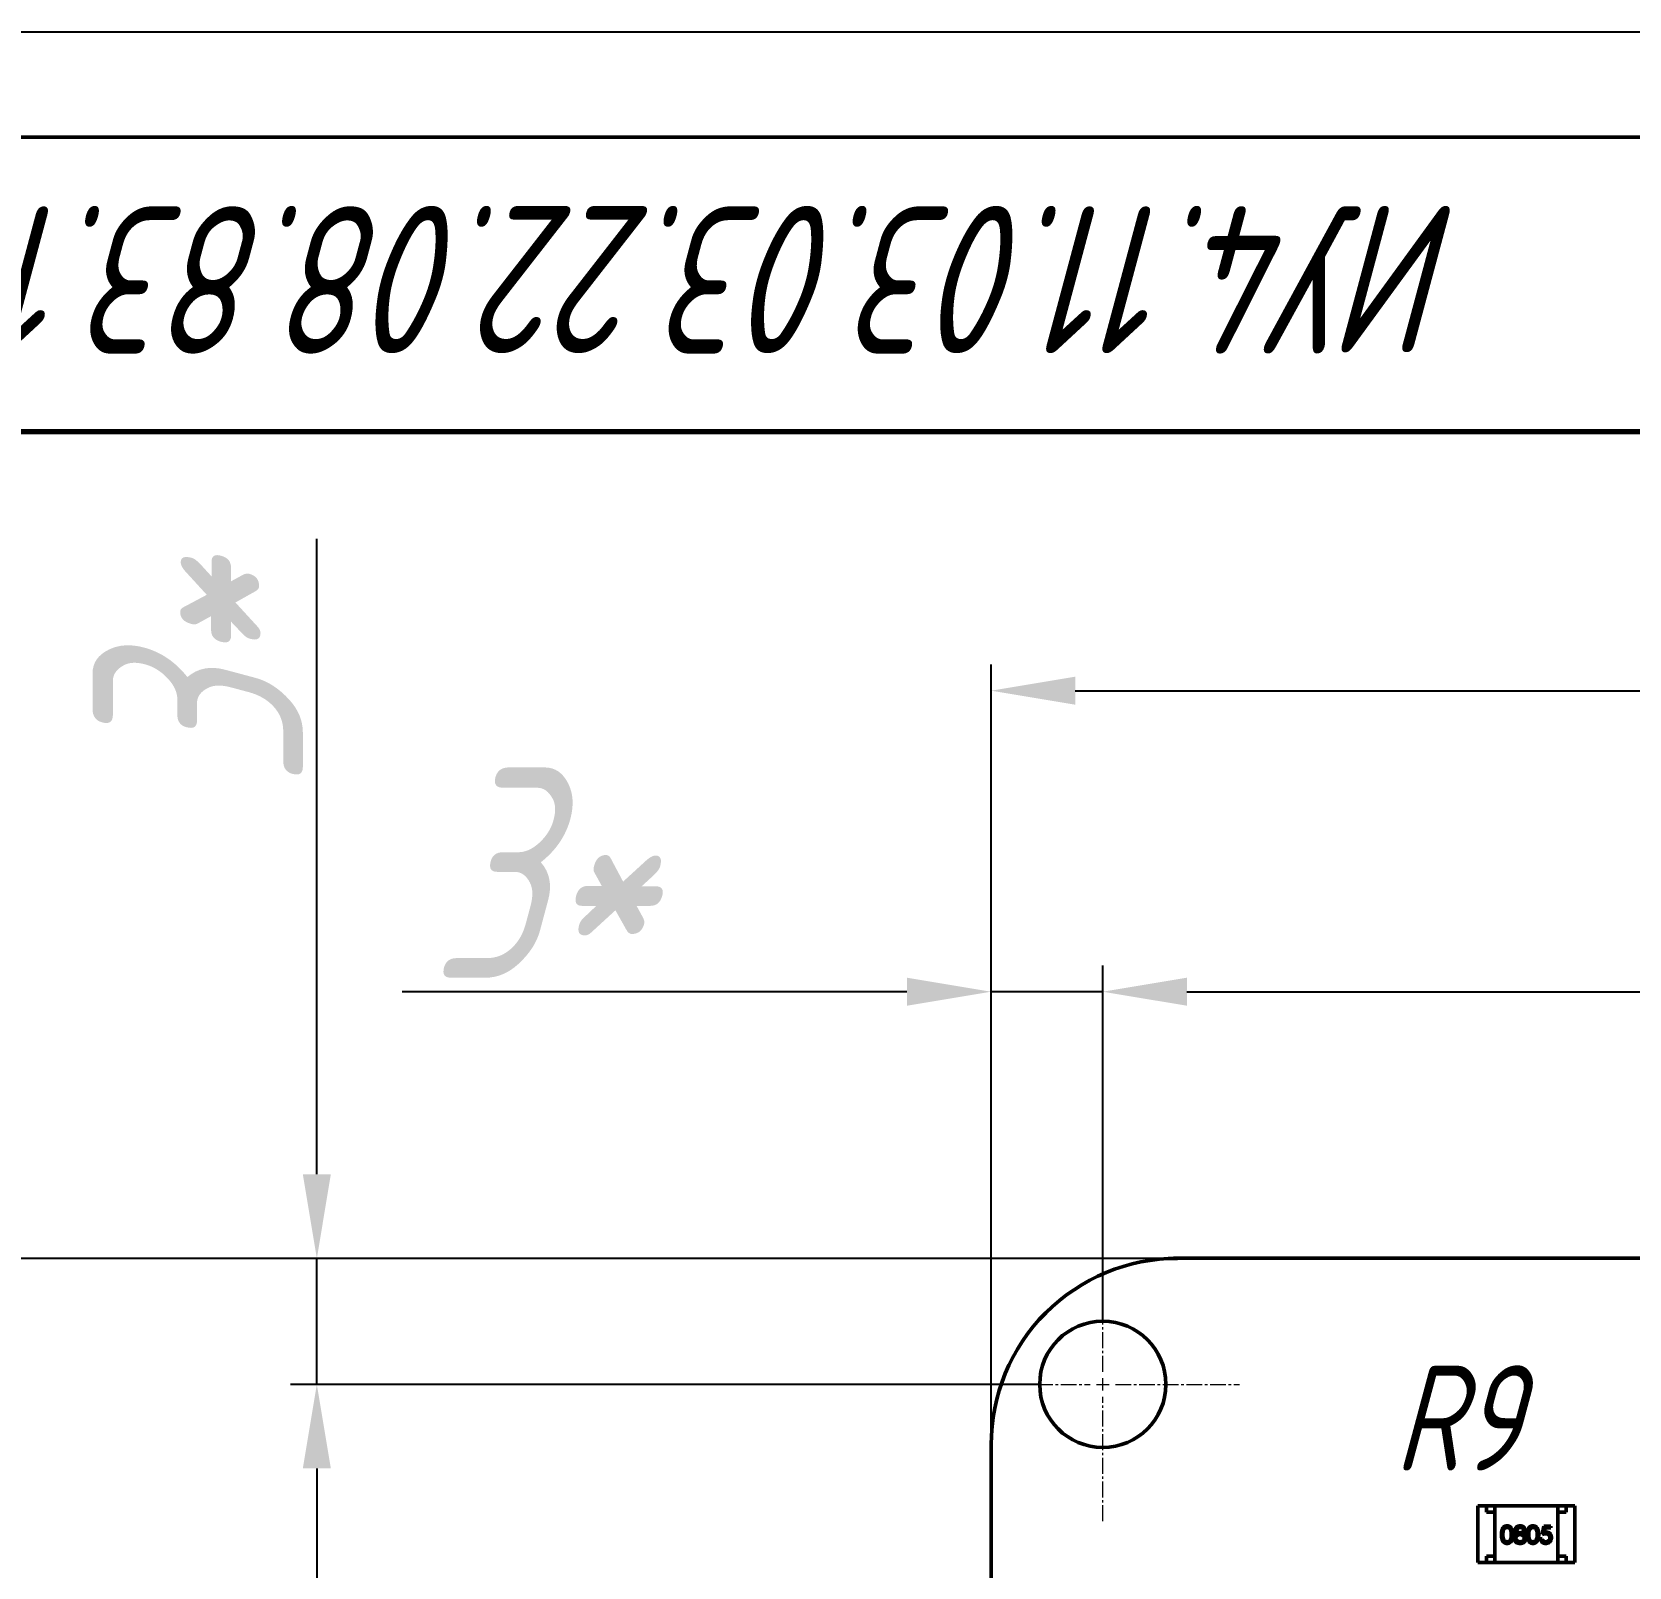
# Model space of a CAD drawing. Header units: millimetres. Extents: x -194 to 1085, y -28 to 392.
# Drawn here: x 550.3 to 626.3, y 319 to 392 of the extents above; entities that cross this region are included whole.
import ezdxf

# ---------------------------------------------------------------- set-up
doc = ezdxf.new("R2010")
doc.units = ezdxf.units.MM
doc.linetypes.add('CENTER2', pattern=[1.125, 0.75, -0.125, 0.125, -0.125])
doc.layers.add('FORM', color=5, linetype='Continuous')
for name, color, linetype, lineweight in [('Format', 7, 'Continuous', 50), ('Tonk', 7, 'Continuous', 15), ('Видимый контур (ГОСТ)', 7, 'Continuous', 50)]:
    doc.layers.add(name, color=color, linetype=linetype, lineweight=lineweight)
doc.styles.get("Standard").update_dxf_attribs({"font": '', "width": 0.8, "oblique": 15})
doc.styles.get('Standard').set_extended_font_data('GOST type B')
doc.dimstyles.new('ISO-25', dxfattribs={"dimtxt": 3.5, "dimasz": 4, "dimexe": 1.25, "dimexo": 0, "dimtad": 1, "dimtxsty": 'Standard', "dimcen": 2.5, "dimadec": 0, "dimazin": 0, "dimtfac": 1, "dimtmove": 0, "dimatfit": 3, "dimfxl": 1, "dimarcsym": 0})

# ---------------------------------------------------------------- blocks, each defined once
blk = doc.blocks.new('*D68')
at = {"layer": 'Defpoints', "color": 0, "transparency": 16777216}
for p in [(824.285, 360.635), (595.938, 324.786), (824.285, 322.368)]:
    blk.add_point(p, dxfattribs=at)
at = {"layer": 'Tonk', "color": 0, "lineweight": -2, "transparency": 16777216}
for p, q in [((595.938, 324.786), (595.938, 361.885)), ((824.285, 322.368), (824.285, 361.885)), ((599.938, 360.635), (820.285, 360.635))]:
    blk.add_line(p, q, dxfattribs=at)
at = {"layer": 'Tonk', "color": 0, "transparency": 16777216}
for points in [[(599.938, 361.301), (599.938, 359.968), (595.938, 360.635)], [(820.285, 361.301), (820.285, 359.968), (824.285, 360.635)]]:
    blk.add_solid(points, dxfattribs=at)
at = {"layer": 'Tonk', "color": 0, "transparency": 16777216, "insert": (709.652, 366.26), "char_height": 10, "attachment_point": 5}
blk.add_mtext('120*', dxfattribs=at)
blk = doc.blocks.new('*D69')
at = {"layer": 'Defpoints', "color": 0, "transparency": 16777216}
for p in [(604.798, 333.644), (546.471, 226.236), (640.469, 226.236)]:
    blk.add_point(p, dxfattribs=at)
at = {"layer": 'Tonk', "color": 0, "lineweight": -2, "transparency": 16777216}
for p, q in [((604.798, 333.644), (545.221, 333.644)), ((546.471, 329.644), (546.471, 230.236)), ((640.469, 226.236), (545.221, 226.236))]:
    blk.add_line(p, q, dxfattribs=at)
at = {"layer": 'Tonk', "color": 0, "transparency": 16777216}
for points in [[(545.804, 329.644), (547.137, 329.644), (546.471, 333.644)], [(545.804, 230.236), (547.137, 230.236), (546.471, 226.236)]]:
    blk.add_solid(points, dxfattribs=at)
at = {"layer": 'Tonk', "color": 0, "transparency": 16777216, "insert": (540.846, 278.93), "char_height": 10, "attachment_point": 5, "rotation": 90}
blk.add_mtext('57*', dxfattribs=at)
blk = doc.blocks.new('*U62')
at = {"layer": 'Tonk', "color": 0, "linetype": 'CENTER2', "transparency": 16777216}
for p, q in [((0, 0.6), (0, 6.5)), ((-6.5, 0), (-0.6, 0)), ((0.6, 0), (6.5, 0)), ((0, -6.5), (0, -0.6))]:
    blk.add_line(p, q, dxfattribs=at)
at = {"layer": 'Tonk', "color": 0, "linetype": 'Continuous', "transparency": 16777216}
for p, q in [((-0.3, 0), (0.3, 0)), ((0, -0.3), (0, 0.3))]:
    blk.add_line(p, q, dxfattribs=at)
blk = doc.blocks.new('*D73')
at = {"layer": 'Defpoints', "color": 0, "transparency": 16777216}
for p in [(595.938, 346.323), (595.938, 330.656), (601.248, 330.656)]:
    blk.add_point(p, dxfattribs=at)
at = {"layer": 'Tonk', "color": 0, "lineweight": -2, "transparency": 16777216}
for p, q in [((595.938, 330.656), (595.938, 347.573)), ((601.248, 330.656), (601.248, 347.573)), ((591.938, 346.323), (567.931, 346.323)), ((601.248, 346.323), (595.938, 346.323)), ((605.248, 346.323), (609.248, 346.323))]:
    blk.add_line(p, q, dxfattribs=at)
at = {"layer": 'Tonk', "color": 0, "transparency": 16777216}
for points in [[(591.938, 346.99), (591.938, 345.657), (595.938, 346.323)], [(605.248, 346.99), (605.248, 345.657), (601.248, 346.323)]]:
    blk.add_solid(points, dxfattribs=at)
at = {"layer": 'Tonk', "color": 0, "transparency": 16777216, "insert": (574.516, 351.955), "char_height": 10, "attachment_point": 5}
blk.add_mtext('3*', dxfattribs=at)
blk = doc.blocks.new('*D74')
at = {"layer": 'Defpoints', "color": 0, "transparency": 16777216}
for p in [(812.928, 346.323), (601.248, 330.656), (812.928, 330.656)]:
    blk.add_point(p, dxfattribs=at)
at = {"layer": 'Tonk', "color": 0, "lineweight": -2, "transparency": 16777216}
for p, q in [((601.248, 330.656), (601.248, 347.573)), ((812.928, 330.656), (812.928, 347.573)), ((605.248, 346.323), (808.928, 346.323))]:
    blk.add_line(p, q, dxfattribs=at)
at = {"layer": 'Tonk', "color": 0, "transparency": 16777216}
for points in [[(605.248, 346.99), (605.248, 345.657), (601.248, 346.323)], [(808.928, 346.99), (808.928, 345.657), (812.928, 346.323)]]:
    blk.add_solid(points, dxfattribs=at)
at = {"layer": 'Tonk', "color": 0, "transparency": 16777216, "insert": (707.088, 351.948), "char_height": 10, "attachment_point": 5}
blk.add_mtext('110*', dxfattribs=at)
blk = doc.blocks.new('*D75')
at = {"layer": 'Defpoints', "color": 0, "transparency": 16777216}
for p in [(563.877, 333.644), (598.248, 333.644), (598.248, 327.656)]:
    blk.add_point(p, dxfattribs=at)
at = {"layer": 'Tonk', "color": 0, "lineweight": -2, "transparency": 16777216}
for p, q in [((563.877, 337.644), (563.877, 367.856)), ((598.248, 333.644), (562.627, 333.644)), ((563.877, 327.656), (563.877, 333.644)), ((598.248, 327.656), (562.627, 327.656)), ((563.877, 323.656), (563.877, 319.656))]:
    blk.add_line(p, q, dxfattribs=at)
at = {"layer": 'Tonk', "color": 0, "transparency": 16777216}
for points in [[(563.21, 337.644), (564.543, 337.644), (563.877, 333.644)], [(563.21, 323.656), (564.543, 323.656), (563.877, 327.656)]]:
    blk.add_solid(points, dxfattribs=at)
at = {"layer": 'Tonk', "color": 0, "transparency": 16777216, "insert": (558.245, 361.271), "char_height": 10, "attachment_point": 5, "rotation": 90}
blk.add_mtext('3*', dxfattribs=at)
blk = doc.blocks.new('*D67')
at = {"layer": 'Defpoints', "color": 0, "transparency": 16777216}
for p in [(598.248, 327.656), (563.877, 233.676), (598.248, 233.676)]:
    blk.add_point(p, dxfattribs=at)
at = {"layer": 'Tonk', "color": 0, "lineweight": -2, "transparency": 16777216}
for p, q in [((598.248, 327.656), (562.627, 327.656)), ((563.877, 323.656), (563.877, 237.676)), ((598.248, 233.676), (562.627, 233.676))]:
    blk.add_line(p, q, dxfattribs=at)
at = {"layer": 'Tonk', "color": 0, "transparency": 16777216}
for points in [[(563.21, 323.656), (564.543, 323.656), (563.877, 327.656)], [(563.21, 237.676), (564.543, 237.676), (563.877, 233.676)]]:
    blk.add_solid(points, dxfattribs=at)
at = {"layer": 'Tonk', "color": 0, "transparency": 16777216, "insert": (558.252, 280.666), "char_height": 10, "attachment_point": 5, "rotation": 90}
blk.add_mtext('50*', dxfattribs=at)

msp = doc.modelspace()

# ---------------------------------------------------------------- linework, layer by layer
at = {"layer": 'FORM', "color": 0, "ltscale": 0.01}
msp.add_lwpolyline([(490.94835, 391.95589), (1084.94835, 391.95589), (1084.94835, -28.04411), (490.94835, -28.04411)], close=True, dxfattribs=at)
at = {"layer": 'Format', "lineweight": 70}
msp.add_line((510.94835, 372.95589), (630.94835, 372.95589), dxfattribs=at)
at = {"layer": 'Format', "color": 0, "ltscale": 0.01}
msp.add_lwpolyline([(510.94835, -23.04411), (1079.94835, -23.04411), (1079.94835, 386.95589), (510.94835, 386.95589)], close=True, dxfattribs=at)
at = {"layer": 'Видимый контур (ГОСТ)'}
for p, q in [((604.79784, 333.6441), (604.60784, 333.6561)), ((604.60784, 333.6561), (810.92784, 333.6561)), ((595.94784, 235.5561), (595.93784, 324.7861)), ((619.08784, 319.1861), (619.08784, 321.8861)), ((619.08784, 321.8861), (619.48784, 321.8861)), ((619.88784, 321.8861), (619.48784, 321.8861)), ((619.48784, 321.8861), (619.48784, 321.5861)), ((619.48784, 321.5861), (619.88784, 321.5861)), ((622.88784, 321.8861), (619.88784, 321.8861)), ((619.88784, 321.8861), (619.88784, 319.1861)), ((619.88784, 319.4861), (619.88784, 321.5861)), ((623.28784, 321.8861), (622.88784, 321.8861)), ((622.88784, 321.8861), (622.88784, 319.1861)), ((622.88784, 321.5861), (623.28784, 321.5861)), ((622.88784, 319.4861), (622.88784, 321.5861)), ((623.68784, 321.8861), (623.28784, 321.8861)), ((623.28784, 321.5861), (623.28784, 321.8861)), ((623.68784, 319.1861), (623.68784, 321.8861)), ((622.14107, 320.51045), (622.22312, 320.91045)), ((622.22312, 320.91045), (622.55133, 320.91045)), ((622.27921, 320.8284), (622.2361, 320.61798)), ((622.55133, 320.8284), (622.27921, 320.8284)), ((622.55133, 320.91045), (622.55133, 320.8284)), ((622.05902, 320.31558), (622.13081, 320.31558)), ((619.08784, 319.1861), (619.48784, 319.1861)), ((619.48784, 319.4861), (619.48784, 319.1861)), ((619.88784, 319.4861), (619.48784, 319.4861)), ((619.48784, 319.1861), (619.88784, 319.1861)), ((622.88784, 319.1861), (619.88784, 319.1861)), ((623.28784, 319.4861), (622.88784, 319.4861)), ((622.88784, 319.1861), (623.28784, 319.1861)), ((623.28784, 319.1861), (623.28784, 319.4861)), ((623.68784, 319.1861), (623.28784, 319.1861))]:
    msp.add_line(p, q, dxfattribs=at)
msp.add_circle((601.24784, 327.6561), 3, dxfattribs=at)
msp.add_arc((604.79433, 324.78761), 8.85649, 89.9772907, 180.0097813, dxfattribs=at)
for points, knots in [([(620.20261, 320.51013), (620.20268, 320.52295), (620.20283, 320.54786), (620.20445, 320.58415), (620.20714, 320.6182), (620.21083, 320.65), (620.21532, 320.67957), (620.22131, 320.70682), (620.22812, 320.73189), (620.23602, 320.75485), (620.24493, 320.77601), (620.25463, 320.79576), (620.2655, 320.81408), (620.27693, 320.83125), (620.28936, 320.847), (620.30246, 320.86155), (620.31673, 320.87456), (620.33168, 320.88641), (620.34746, 320.8968), (620.36361, 320.90595), (620.38023, 320.91377), (620.39739, 320.91991), (620.41492, 320.92499), (620.43289, 320.92846), (620.45132, 320.93065), (620.46377, 320.93085), (620.47008, 320.93096)], [0, 0, 0, 0, 0.06859462, 0.13324604, 0.19431259, 0.25127922, 0.30451344, 0.35423491, 0.40048059, 0.44341075, 0.48401487, 0.5232523, 0.56104237, 0.59790024, 0.63351849, 0.66831435, 0.70249567, 0.73668535, 0.77029317, 0.80343726, 0.83591295, 0.86846025, 0.90084654, 0.93346652, 0.96625758, 1, 1, 1, 1]), ([(620.47008, 320.08993), (620.46377, 320.09004), (620.45133, 320.09025), (620.43289, 320.09243), (620.415, 320.09592), (620.39756, 320.10082), (620.38048, 320.10681), (620.364, 320.11462), (620.34794, 320.12361), (620.33233, 320.13384), (620.31747, 320.14558), (620.30327, 320.15855), (620.2901, 320.17309), (620.27784, 320.18897), (620.26619, 320.20605), (620.25547, 320.22454), (620.24556, 320.24439), (620.2365, 320.26572), (620.22847, 320.28884), (620.22137, 320.31402), (620.21577, 320.34148), (620.21097, 320.37099), (620.2071, 320.40269), (620.20446, 320.43658), (620.20283, 320.47266), (620.20268, 320.49741), (620.20261, 320.51013)], [0, 0, 0, 0, 0.03378715, 0.06662166, 0.09928488, 0.13136117, 0.16358519, 0.19610393, 0.22890225, 0.26215806, 0.29599122, 0.33021785, 0.36505983, 0.40095074, 0.43762038, 0.47570753, 0.51538069, 0.55641354, 0.59976483, 0.64642416, 0.69643144, 0.74978152, 0.80657331, 0.86743553, 0.93188675, 1, 1, 1, 1]), ([(620.47248, 320.84891), (620.46363, 320.84844), (620.44592, 320.84751), (620.41976, 320.84096), (620.39468, 320.82952), (620.37474, 320.81696), (620.35946, 320.805), (620.3487, 320.79463), (620.33861, 320.78328), (620.32931, 320.77084), (620.32061, 320.75748), (620.31261, 320.74308), (620.30541, 320.72758), (620.29876, 320.71098), (620.29291, 320.69279), (620.28809, 320.67273), (620.28364, 320.65068), (620.28048, 320.62652), (620.27768, 320.6004), (620.27588, 320.57222), (620.27448, 320.54203), (620.27443, 320.52119), (620.2744, 320.51045)], [0, 0, 0, 0, 0.06038662, 0.12088325, 0.18275462, 0.24781103, 0.2812991, 0.31508762, 0.3497024, 0.38485658, 0.4209662, 0.45851119, 0.49717472, 0.53760205, 0.58050302, 0.62746754, 0.67838821, 0.73398322, 0.7937467, 0.85771367, 0.92669786, 1, 1, 1, 1]), ([(620.2744, 320.51045), (620.27443, 320.49976), (620.27448, 320.47902), (620.27587, 320.44889), (620.27775, 320.42078), (620.28019, 320.39467), (620.2838, 320.37063), (620.28784, 320.34851), (620.29277, 320.32843), (620.2986, 320.31023), (620.30524, 320.29363), (620.31248, 320.27818), (620.32027, 320.2637), (620.32898, 320.25032), (620.33847, 320.238), (620.34852, 320.22651), (620.35951, 320.21628), (620.37471, 320.20399), (620.39478, 320.1913), (620.42006, 320.18025), (620.44604, 320.17331), (620.46368, 320.17243), (620.47248, 320.17199)], [0, 0, 0, 0, 0.07295107, 0.14158369, 0.20592646, 0.26530136, 0.32059723, 0.3718165, 0.41878977, 0.46169873, 0.50213358, 0.54080432, 0.57818053, 0.61429687, 0.64967824, 0.68429946, 0.71835895, 0.75208086, 0.81765244, 0.87972208, 0.93996556, 1, 1, 1, 1]), ([(620.47008, 320.93096), (620.47644, 320.93085), (620.48909, 320.93063), (620.5078, 320.9285), (620.52607, 320.92496), (620.54384, 320.91995), (620.56124, 320.91373), (620.57814, 320.90594), (620.59464, 320.89687), (620.61049, 320.88621), (620.62585, 320.87433), (620.64035, 320.8609), (620.654, 320.84606), (620.66695, 320.82996), (620.67885, 320.81229), (620.69018, 320.79337), (620.70032, 320.77286), (620.71009, 320.7511), (620.71852, 320.7275), (620.72612, 320.70218), (620.73227, 320.67485), (620.73739, 320.64565), (620.74135, 320.61447), (620.74424, 320.58138), (620.74576, 320.54636), (620.74605, 320.52241), (620.7462, 320.51013)], [0, 0, 0, 0, 0.03378812, 0.06719393, 0.09986241, 0.13256661, 0.16515117, 0.19791319, 0.231319, 0.26508328, 0.29925531, 0.33439857, 0.36994282, 0.40628356, 0.44406382, 0.48299771, 0.52335445, 0.56553659, 0.60961292, 0.65639081, 0.70588549, 0.7583245, 0.81383178, 0.87279456, 0.93472223, 1, 1, 1, 1]), ([(620.7462, 320.51013), (620.74605, 320.49789), (620.74576, 320.47405), (620.74425, 320.43919), (620.74129, 320.40628), (620.73759, 320.37523), (620.73246, 320.34619), (620.72615, 320.31905), (620.71914, 320.29369), (620.71049, 320.27032), (620.70103, 320.24862), (620.69073, 320.22835), (620.6797, 320.20935), (620.66768, 320.19175), (620.65486, 320.17543), (620.64099, 320.16069), (620.62643, 320.14716), (620.61102, 320.13513), (620.59493, 320.12459), (620.57848, 320.11517), (620.56139, 320.10758), (620.54404, 320.10106), (620.52618, 320.09607), (620.50784, 320.09263), (620.4891, 320.09021), (620.47644, 320.09003), (620.47008, 320.08993)], [0, 0, 0, 0, 0.06506329, 0.12677317, 0.18551576, 0.24076468, 0.2929798, 0.34225037, 0.38891929, 0.43277566, 0.47462843, 0.51477469, 0.55360589, 0.59142641, 0.62802812, 0.66380363, 0.69898434, 0.73359149, 0.76762847, 0.80120835, 0.83426384, 0.86698069, 0.89971974, 0.93270191, 0.96617588, 1, 1, 1, 1]), ([(620.6744, 320.51045), (620.67428, 320.52006), (620.67403, 320.53887), (620.67309, 320.56642), (620.67066, 320.59258), (620.66797, 320.61748), (620.66399, 320.64096), (620.6597, 320.66324), (620.65394, 320.68402), (620.64779, 320.70365), (620.64075, 320.72189), (620.63299, 320.73883), (620.62471, 320.75455), (620.61572, 320.76901), (620.60612, 320.78228), (620.59566, 320.79408), (620.58476, 320.80479), (620.56949, 320.81701), (620.54949, 320.82947), (620.52461, 320.84093), (620.49872, 320.84752), (620.48122, 320.84844), (620.47248, 320.84891)], [0, 0, 0, 0, 0.0656812, 0.12848646, 0.18817513, 0.24510613, 0.29944842, 0.35082294, 0.39994168, 0.44667174, 0.49125453, 0.53337634, 0.57385275, 0.61252631, 0.64959714, 0.68553204, 0.72010579, 0.75383766, 0.81892542, 0.88049346, 0.94031133, 1, 1, 1, 1]), ([(620.64411, 320.30933), (620.64653, 320.31646), (620.65142, 320.33096), (620.65773, 320.35344), (620.6627, 320.37703), (620.66718, 320.40158), (620.67023, 320.42728), (620.67269, 320.45405), (620.67413, 320.48191), (620.67431, 320.50083), (620.6744, 320.51045)], [0, 0, 0, 0, 0.11058834, 0.22454175, 0.34250349, 0.4643241, 0.59075603, 0.72222748, 0.85884284, 1, 1, 1, 1]), ([(620.81799, 320.33689), (620.81812, 320.3425), (620.81839, 320.3536), (620.82019, 320.36999), (620.8231, 320.38594), (620.82704, 320.40152), (620.83239, 320.4166), (620.83884, 320.43126), (620.84637, 320.44552), (620.85508, 320.45946), (620.8652, 320.47287), (620.87667, 320.48599), (620.8897, 320.49861), (620.90416, 320.51089), (620.91988, 320.52304), (620.93726, 320.53442), (620.95585, 320.54581), (620.96907, 320.55263), (620.97585, 320.55612)], [0, 0, 0, 0, 0.05885359, 0.11631546, 0.17267484, 0.22878039, 0.28458036, 0.34025651, 0.39662981, 0.45350726, 0.51231819, 0.57264844, 0.63602194, 0.70236295, 0.77148306, 0.84418448, 0.92006979, 1, 1, 1, 1]), ([(620.85902, 320.72567), (620.85939, 320.7342), (620.86014, 320.75133), (620.86622, 320.77684), (620.87612, 320.8019), (620.88959, 320.82638), (620.90636, 320.84945), (620.92649, 320.87015), (620.94948, 320.88828), (620.97523, 320.90349), (621.00294, 320.91588), (621.03218, 320.92442), (621.06244, 320.93001), (621.08303, 320.93064), (621.09347, 320.93096)], [0, 0, 0, 0, 0.07405843, 0.14887035, 0.22666767, 0.30773476, 0.3911572, 0.47392936, 0.55792775, 0.64498929, 0.73336406, 0.82109204, 0.90928721, 1, 1, 1, 1]), ([(620.97585, 320.55612), (620.96657, 320.56118), (620.9486, 320.57098), (620.92481, 320.58898), (620.90438, 320.60847), (620.88787, 320.62987), (620.87487, 320.65251), (620.86595, 320.67625), (620.85992, 320.70064), (620.85932, 320.7173), (620.85902, 320.72567)], [0, 0, 0, 0, 0.14586006, 0.2824259, 0.4108504, 0.53502942, 0.65470108, 0.77013343, 0.88455584, 1, 1, 1, 1]), ([(621.09411, 320.51045), (621.087, 320.51032), (621.07304, 320.51007), (621.0526, 320.50731), (621.03297, 320.50346), (621.01424, 320.49763), (620.9964, 320.49004), (620.97937, 320.48091), (620.96326, 320.47012), (620.94832, 320.45781), (620.93466, 320.44454), (620.92269, 320.43049), (620.91252, 320.41592), (620.90433, 320.40066), (620.8976, 320.38501), (620.89319, 320.3686), (620.89036, 320.35173), (620.88998, 320.34027), (620.88979, 320.33449)], [0, 0, 0, 0, 0.07126869, 0.13981179, 0.20649743, 0.27153524, 0.33608183, 0.40052839, 0.46498384, 0.53005031, 0.59442341, 0.65558271, 0.71484911, 0.77211506, 0.82899921, 0.88512216, 0.94207935, 1, 1, 1, 1]), ([(621.08947, 320.84891), (621.08386, 320.84876), (621.07288, 320.84847), (621.05678, 320.84695), (621.04147, 320.84399), (621.02679, 320.84005), (621.01295, 320.83472), (620.99974, 320.82846), (620.98741, 320.82085), (620.97579, 320.81231), (620.96533, 320.80292), (620.95605, 320.79313), (620.94834, 320.78276), (620.9418, 320.77206), (620.93705, 320.76071), (620.93349, 320.74907), (620.93108, 320.73699), (620.9309, 320.72873), (620.93081, 320.72455)], [0, 0, 0, 0, 0.07524331, 0.14720881, 0.21644709, 0.28402504, 0.35065545, 0.41503132, 0.47962983, 0.54465163, 0.60804424, 0.66782757, 0.72511425, 0.78099171, 0.835527, 0.88943815, 0.94407209, 1, 1, 1, 1]), ([(620.93081, 320.72455), (620.93097, 320.72037), (620.93128, 320.71211), (620.93368, 320.69992), (620.93726, 320.68794), (620.94289, 320.67645), (620.94965, 320.66506), (620.95799, 320.65406), (620.96793, 320.6434), (620.97914, 320.63317), (620.99135, 320.62359), (621.00428, 320.61528), (621.01778, 320.60832), (621.0317, 320.60253), (621.04619, 320.59803), (621.06115, 320.59484), (621.07659, 320.59286), (621.08706, 320.59262), (621.09235, 320.5925)], [0, 0, 0, 0, 0.05456395, 0.1078262, 0.16192371, 0.2175097, 0.27449833, 0.33481476, 0.39755495, 0.46475458, 0.53290121, 0.60009721, 0.66535416, 0.73108363, 0.79688349, 0.86329159, 0.93083122, 1, 1, 1, 1]), ([(621.24876, 320.72615), (621.24864, 320.72995), (621.2484, 320.7375), (621.24641, 320.74864), (621.24312, 320.75952), (621.23868, 320.77025), (621.23282, 320.78066), (621.22588, 320.79092), (621.21745, 320.80079), (621.20799, 320.81052), (621.19726, 320.81952), (621.18528, 320.82744), (621.17212, 320.83416), (621.15777, 320.83962), (621.14228, 320.84372), (621.12573, 320.84679), (621.10799, 320.84853), (621.09577, 320.84878), (621.08947, 320.84891)], [0, 0, 0, 0, 0.05090244, 0.10103404, 0.15108382, 0.20306199, 0.25624843, 0.31084671, 0.3687691, 0.43001504, 0.49251965, 0.55604872, 0.62199568, 0.69019237, 0.76138485, 0.83635622, 0.91548701, 1, 1, 1, 1]), ([(621.09235, 320.5925), (621.09915, 320.5927), (621.11268, 320.59309), (621.13263, 320.59679), (621.15203, 320.60259), (621.17067, 320.61054), (621.18806, 320.62051), (621.20357, 320.63245), (621.21706, 320.64608), (621.22838, 320.66119), (621.23716, 320.67727), (621.24399, 320.69341), (621.24798, 320.70977), (621.2485, 320.72074), (621.24876, 320.72615)], [0, 0, 0, 0, 0.08968994, 0.17849401, 0.26683775, 0.35655818, 0.44533425, 0.53080584, 0.61407622, 0.69770709, 0.77914195, 0.85535359, 0.92855682, 1, 1, 1, 1]), ([(621.09347, 320.93096), (621.10365, 320.93063), (621.1237, 320.92998), (621.15319, 320.92454), (621.1814, 320.91546), (621.20824, 320.90314), (621.23323, 320.88797), (621.25531, 320.86959), (621.27482, 320.84898), (621.29095, 320.82592), (621.30424, 320.80153), (621.3135, 320.77602), (621.31943, 320.74993), (621.32018, 320.73227), (621.32056, 320.72343)], [0, 0, 0, 0, 0.08940971, 0.17630576, 0.2626259, 0.34944573, 0.43549826, 0.51892813, 0.60135466, 0.68425642, 0.76580674, 0.84487687, 0.92227979, 1, 1, 1, 1]), ([(621.28979, 320.34202), (621.28958, 320.34748), (621.28917, 320.35824), (621.28658, 320.37418), (621.28203, 320.38959), (621.27578, 320.40464), (621.26747, 320.41903), (621.25767, 320.43314), (621.24586, 320.44657), (621.23251, 320.45943), (621.21796, 320.47132), (621.20249, 320.48183), (621.18623, 320.49069), (621.1692, 320.4979), (621.15145, 320.50356), (621.13298, 320.50752), (621.11379, 320.51001), (621.10075, 320.5103), (621.09411, 320.51045)], [0, 0, 0, 0, 0.05733943, 0.11306333, 0.16918145, 0.22577456, 0.2838263, 0.34345428, 0.40590696, 0.47139226, 0.53800283, 0.60306356, 0.66760183, 0.73222544, 0.79700481, 0.86304799, 0.93035699, 1, 1, 1, 1]), ([(621.32056, 320.72343), (621.32023, 320.71475), (621.31958, 320.6977), (621.31417, 320.67285), (621.30504, 320.64957), (621.29259, 320.62761), (621.27635, 320.60737), (621.25656, 320.58858), (621.23336, 320.57108), (621.21593, 320.56121), (621.20693, 320.55612)], [0, 0, 0, 0, 0.12190404, 0.23941261, 0.3554101, 0.47209073, 0.59285898, 0.71870347, 0.85489238, 1, 1, 1, 1]), ([(621.20693, 320.55612), (621.21348, 320.55271), (621.22625, 320.54605), (621.24444, 320.53532), (621.26107, 320.52402), (621.27658, 320.51268), (621.29072, 320.50085), (621.30333, 320.4885), (621.31471, 320.47594), (621.32463, 320.46294), (621.33337, 320.44954), (621.34091, 320.43572), (621.34736, 320.42149), (621.35247, 320.4067), (621.35668, 320.39158), (621.35958, 320.37593), (621.36114, 320.35984), (621.36143, 320.34897), (621.36158, 320.34346)], [0, 0, 0, 0, 0.07952483, 0.15509998, 0.22721982, 0.2959105, 0.36205588, 0.42552012, 0.48581272, 0.54449471, 0.60145964, 0.65784059, 0.71397447, 0.76946795, 0.82612997, 0.88288536, 0.94070088, 1, 1, 1, 1]), ([(621.43338, 320.51013), (621.43345, 320.52295), (621.4336, 320.54786), (621.43522, 320.58415), (621.43791, 320.6182), (621.4416, 320.65), (621.44609, 320.67957), (621.45208, 320.70682), (621.45889, 320.73189), (621.46679, 320.75485), (621.4757, 320.77601), (621.4854, 320.79576), (621.49627, 320.81408), (621.5077, 320.83125), (621.52013, 320.847), (621.53323, 320.86155), (621.5475, 320.87456), (621.56245, 320.88641), (621.57823, 320.8968), (621.59437, 320.90595), (621.611, 320.91377), (621.62816, 320.91991), (621.64569, 320.92499), (621.66366, 320.92846), (621.68209, 320.93065), (621.69454, 320.93085), (621.70085, 320.93096)], [0, 0, 0, 0, 0.06859462, 0.13324604, 0.19431259, 0.25127922, 0.30451344, 0.35423491, 0.40048059, 0.44341075, 0.48401487, 0.5232523, 0.56104237, 0.59790024, 0.63351849, 0.66831435, 0.70249567, 0.73668535, 0.77029317, 0.80343726, 0.83591295, 0.86846025, 0.90084654, 0.93346652, 0.96625758, 1, 1, 1, 1]), ([(621.70085, 320.08993), (621.69454, 320.09004), (621.68209, 320.09025), (621.66366, 320.09243), (621.64577, 320.09592), (621.62833, 320.10082), (621.61125, 320.10681), (621.59477, 320.11462), (621.57871, 320.12361), (621.5631, 320.13385), (621.54824, 320.14558), (621.53404, 320.15855), (621.52087, 320.17309), (621.50861, 320.18897), (621.49696, 320.20605), (621.48624, 320.22454), (621.47633, 320.24439), (621.46727, 320.26572), (621.45923, 320.28885), (621.45214, 320.31402), (621.44653, 320.34148), (621.44174, 320.37099), (621.43787, 320.40269), (621.43523, 320.43658), (621.4336, 320.47266), (621.43345, 320.49741), (621.43338, 320.51013)], [0, 0, 0, 0, 0.03378715, 0.06662166, 0.09928488, 0.13136117, 0.16358519, 0.19610393, 0.22890225, 0.26215806, 0.29599122, 0.33021785, 0.36505983, 0.40095074, 0.43762038, 0.47570753, 0.51538069, 0.55641354, 0.59976483, 0.64642416, 0.69643144, 0.74978152, 0.80657331, 0.86743553, 0.93188675, 1, 1, 1, 1]), ([(621.70325, 320.84891), (621.6944, 320.84844), (621.67669, 320.84751), (621.65053, 320.84096), (621.62545, 320.82952), (621.60551, 320.81696), (621.59023, 320.805), (621.57947, 320.79463), (621.56938, 320.78328), (621.56008, 320.77084), (621.55138, 320.75748), (621.54338, 320.74308), (621.53618, 320.72758), (621.52953, 320.71098), (621.52368, 320.69279), (621.51886, 320.67273), (621.51441, 320.65068), (621.51125, 320.62652), (621.50845, 320.6004), (621.50665, 320.57222), (621.50525, 320.54203), (621.5052, 320.52119), (621.50517, 320.51045)], [0, 0, 0, 0, 0.06038662, 0.12088325, 0.18275462, 0.24781103, 0.2812991, 0.31508762, 0.3497024, 0.38485658, 0.4209662, 0.45851119, 0.49717472, 0.53760205, 0.58050302, 0.62746754, 0.67838821, 0.73398322, 0.7937467, 0.85771367, 0.92669786, 1, 1, 1, 1]), ([(621.50517, 320.51045), (621.5052, 320.49976), (621.50525, 320.47902), (621.50664, 320.44889), (621.50852, 320.42078), (621.51095, 320.39467), (621.51457, 320.37063), (621.51861, 320.34851), (621.52354, 320.32843), (621.52937, 320.31023), (621.536, 320.29363), (621.54325, 320.27818), (621.55104, 320.2637), (621.55975, 320.25032), (621.56924, 320.238), (621.57929, 320.22651), (621.59028, 320.21628), (621.60548, 320.20399), (621.62555, 320.1913), (621.65083, 320.18025), (621.67681, 320.17331), (621.69445, 320.17243), (621.70325, 320.17199)], [0, 0, 0, 0, 0.07295107, 0.14158369, 0.20592646, 0.26530136, 0.32059723, 0.3718165, 0.41878977, 0.46169873, 0.50213358, 0.54080432, 0.57818053, 0.61429687, 0.64967824, 0.68429946, 0.71835895, 0.75208086, 0.81765244, 0.87972208, 0.93996556, 1, 1, 1, 1]), ([(621.70085, 320.93096), (621.70721, 320.93085), (621.71986, 320.93063), (621.73857, 320.9285), (621.75684, 320.92496), (621.7746, 320.91995), (621.792, 320.91373), (621.8089, 320.90594), (621.82541, 320.89687), (621.84126, 320.88622), (621.85662, 320.87433), (621.87112, 320.8609), (621.88476, 320.84606), (621.89772, 320.82996), (621.90962, 320.81229), (621.92095, 320.79337), (621.93109, 320.77286), (621.94086, 320.7511), (621.94929, 320.7275), (621.95689, 320.70218), (621.96304, 320.67485), (621.96815, 320.64565), (621.97212, 320.61447), (621.97501, 320.58138), (621.97653, 320.54636), (621.97682, 320.52241), (621.97697, 320.51013)], [0, 0, 0, 0, 0.03378812, 0.06719393, 0.09986241, 0.13256661, 0.16515117, 0.19791319, 0.231319, 0.26508328, 0.29925531, 0.33439857, 0.36994282, 0.40628356, 0.44406382, 0.48299771, 0.52335445, 0.56553659, 0.60961292, 0.65639081, 0.70588549, 0.7583245, 0.81383178, 0.87279456, 0.93472223, 1, 1, 1, 1]), ([(621.97697, 320.51013), (621.97682, 320.49789), (621.97653, 320.47406), (621.97502, 320.43919), (621.97206, 320.40628), (621.96836, 320.37523), (621.96323, 320.34619), (621.95692, 320.31905), (621.94991, 320.29369), (621.94126, 320.27032), (621.9318, 320.24862), (621.9215, 320.22835), (621.91047, 320.20935), (621.89844, 320.19175), (621.88563, 320.17543), (621.87175, 320.16069), (621.8572, 320.14716), (621.84179, 320.13513), (621.8257, 320.12459), (621.80925, 320.11517), (621.79216, 320.10758), (621.77481, 320.10106), (621.75695, 320.09607), (621.73861, 320.09263), (621.71987, 320.09021), (621.70721, 320.09003), (621.70085, 320.08993)], [0, 0, 0, 0, 0.06506329, 0.12677317, 0.18551576, 0.24076468, 0.2929798, 0.34225037, 0.38891929, 0.43277566, 0.47462843, 0.51477469, 0.55360589, 0.59142641, 0.62802812, 0.66380363, 0.69898434, 0.73359149, 0.76762847, 0.80120835, 0.83426384, 0.86698069, 0.89971974, 0.93270191, 0.96617588, 1, 1, 1, 1]), ([(621.90517, 320.51045), (621.90505, 320.52006), (621.9048, 320.53887), (621.90386, 320.56642), (621.90143, 320.59258), (621.89873, 320.61748), (621.89476, 320.64096), (621.89047, 320.66324), (621.88471, 320.68402), (621.87856, 320.70365), (621.87151, 320.72189), (621.86376, 320.73883), (621.85548, 320.75455), (621.84649, 320.76901), (621.83689, 320.78228), (621.82643, 320.79408), (621.81553, 320.80479), (621.80026, 320.81701), (621.78026, 320.82947), (621.75538, 320.84093), (621.72949, 320.84752), (621.71199, 320.84845), (621.70325, 320.84891)], [0, 0, 0, 0, 0.0656812, 0.12848646, 0.18817513, 0.24510613, 0.29944842, 0.35082294, 0.39994168, 0.44667174, 0.49125453, 0.53337634, 0.57385275, 0.61252631, 0.64959714, 0.68553204, 0.72010579, 0.75383766, 0.81892542, 0.88049346, 0.94031133, 1, 1, 1, 1]), ([(621.87488, 320.30933), (621.8773, 320.31646), (621.88219, 320.33096), (621.8885, 320.35344), (621.89347, 320.37703), (621.89795, 320.40158), (621.901, 320.42728), (621.90345, 320.45405), (621.9049, 320.48191), (621.90508, 320.50083), (621.90517, 320.51045)], [0, 0, 0, 0, 0.11058834, 0.22454175, 0.34250349, 0.4643241, 0.59075603, 0.72222748, 0.85884284, 1, 1, 1, 1]), ([(622.31735, 320.55147), (622.30418, 320.55119), (622.2772, 320.55061), (622.19672, 320.53185), (622.159, 320.51734), (622.14107, 320.51045)], [0, 0, 0, 0, 0.00197624802, 0.00197624802, 0.00394007396, 0.00394007396, 0.00394007396, 0.00394007396]), ([(622.2361, 320.61798), (622.24457, 320.62032), (622.26098, 320.62485), (622.2852, 320.62988), (622.30819, 320.63291), (622.32311, 320.63332), (622.33033, 320.63352)], [0, 0, 0, 0, 0.27506837, 0.53290146, 0.77397346, 1, 1, 1, 1]), ([(622.5103, 320.37487), (622.51015, 320.38129), (622.50986, 320.39385), (622.50745, 320.41223), (622.50326, 320.42961), (622.49745, 320.4461), (622.49007, 320.46169), (622.48106, 320.47641), (622.47023, 320.49007), (622.45787, 320.50266), (622.44432, 320.51428), (622.42936, 320.52419), (622.41331, 320.53252), (622.39634, 320.53971), (622.37806, 320.54488), (622.35883, 320.54876), (622.33845, 320.551), (622.32452, 320.55131), (622.31735, 320.55147)], [0, 0, 0, 0, 0.06535138, 0.12791603, 0.18836021, 0.24721608, 0.30563013, 0.36376984, 0.42266091, 0.48268729, 0.54330022, 0.60411796, 0.66496489, 0.72741349, 0.79146763, 0.85805544, 0.92703681, 1, 1, 1, 1]), ([(622.33033, 320.63352), (622.33927, 320.63333), (622.35683, 320.63295), (622.38253, 320.6293), (622.40706, 320.62355), (622.43038, 320.61553), (622.45252, 320.60526), (622.47328, 320.59244), (622.49297, 320.57746), (622.51125, 320.56024), (622.52782, 320.54128), (622.5424, 320.52091), (622.55478, 320.4993), (622.56473, 320.47626), (622.57268, 320.45204), (622.57798, 320.42639), (622.5815, 320.39954), (622.58189, 320.38119), (622.5821, 320.37183)], [0, 0, 0, 0, 0.06580765, 0.12939427, 0.19089406, 0.25128107, 0.31081496, 0.37037099, 0.43076826, 0.49288125, 0.55510395, 0.61606705, 0.67725603, 0.73825981, 0.80076213, 0.86477758, 0.93104529, 1, 1, 1, 1]), ([(620.47248, 320.17199), (620.48134, 320.17235), (620.49904, 320.17308), (620.5249, 320.18012), (620.55, 320.19074), (620.56967, 320.2033), (620.58464, 320.21526), (620.59537, 320.22546), (620.60521, 320.23688), (620.61454, 320.2492), (620.62311, 320.26265), (620.63089, 320.27718), (620.638, 320.29282), (620.64204, 320.30374), (620.64411, 320.30933)], [0, 0, 0, 0, 0.1128134, 0.22539388, 0.33959481, 0.45967541, 0.52173519, 0.58392584, 0.64817414, 0.71388104, 0.78100445, 0.85145093, 0.92405069, 1, 1, 1, 1]), ([(621.08867, 320.08993), (621.07792, 320.0902), (621.05701, 320.09071), (621.02657, 320.09418), (620.9982, 320.10027), (620.97173, 320.1086), (620.94732, 320.11944), (620.92504, 320.13292), (620.90456, 320.14852), (620.88652, 320.16667), (620.8705, 320.18611), (620.85643, 320.20617), (620.84473, 320.22685), (620.83483, 320.24783), (620.82724, 320.26942), (620.82199, 320.2915), (620.81866, 320.31403), (620.81822, 320.32924), (620.81799, 320.33689)], [0, 0, 0, 0, 0.07855643, 0.15286284, 0.22355969, 0.29037494, 0.35540307, 0.41829116, 0.48038856, 0.54307262, 0.60492394, 0.66439831, 0.72194255, 0.77837489, 0.83382994, 0.88886124, 0.94408894, 1, 1, 1, 1]), ([(620.88979, 320.33449), (620.8901, 320.3273), (620.89072, 320.31305), (620.89562, 320.29198), (620.90349, 320.27159), (620.91447, 320.25203), (620.92806, 320.23376), (620.94478, 320.21783), (620.96357, 320.20368), (620.98509, 320.19223), (621.0086, 320.18309), (621.03408, 320.17679), (621.06118, 320.17262), (621.07989, 320.1722), (621.08947, 320.17199)], [0, 0, 0, 0, 0.07489821, 0.14859629, 0.22447123, 0.30232274, 0.38191862, 0.4611487, 0.54241712, 0.62671608, 0.71459683, 0.80490292, 0.90012725, 1, 1, 1, 1]), ([(621.30101, 320.17775), (621.29464, 320.17076), (621.282, 320.15686), (621.26033, 320.13882), (621.23656, 320.12365), (621.21076, 320.11129), (621.18301, 320.10167), (621.15332, 320.09476), (621.12163, 320.0908), (621.09984, 320.09023), (621.08867, 320.08993)], [0, 0, 0, 0, 0.11928345, 0.23709288, 0.35479604, 0.4745763, 0.59746007, 0.72492615, 0.8588832, 1, 1, 1, 1]), ([(621.08947, 320.17199), (621.09695, 320.17213), (621.11154, 320.17241), (621.13281, 320.17488), (621.15289, 320.1788), (621.17173, 320.1845), (621.18955, 320.19146), (621.20604, 320.20042), (621.22162, 320.2106), (621.23553, 320.22268), (621.2482, 320.23559), (621.25925, 320.24926), (621.26884, 320.26331), (621.27637, 320.27806), (621.28239, 320.29324), (621.28671, 320.30897), (621.28938, 320.32531), (621.28965, 320.3364), (621.28979, 320.34202)], [0, 0, 0, 0, 0.07655893, 0.14916135, 0.21882685, 0.28556714, 0.35031311, 0.41412515, 0.47717916, 0.54036802, 0.60220239, 0.66203365, 0.71993441, 0.77590743, 0.83111486, 0.88666745, 0.94255236, 1, 1, 1, 1]), ([(621.36158, 320.34346), (621.36141, 320.33576), (621.36106, 320.32051), (621.35802, 320.29801), (621.35347, 320.27616), (621.34682, 320.25495), (621.3382, 320.23452), (621.32758, 320.21484), (621.31555, 320.19559), (621.30589, 320.18375), (621.30101, 320.17775)], [0, 0, 0, 0, 0.12815819, 0.25367314, 0.37732531, 0.49938455, 0.62291837, 0.74583939, 0.87139529, 1, 1, 1, 1]), ([(621.70325, 320.17199), (621.71211, 320.17235), (621.72981, 320.17308), (621.75567, 320.18012), (621.78077, 320.19074), (621.80044, 320.2033), (621.81541, 320.21526), (621.82614, 320.22546), (621.83598, 320.23688), (621.84531, 320.2492), (621.85388, 320.26265), (621.86166, 320.27718), (621.86877, 320.29282), (621.87281, 320.30374), (621.87488, 320.30933)], [0, 0, 0, 0, 0.1128134, 0.22539388, 0.33959481, 0.45967541, 0.52173519, 0.58392584, 0.64817414, 0.71388104, 0.78100445, 0.85145093, 0.92405069, 1, 1, 1, 1]), ([(622.30309, 320.08993), (622.29512, 320.09009), (622.27944, 320.0904), (622.25646, 320.09365), (622.23435, 320.09831), (622.21329, 320.10531), (622.1931, 320.11408), (622.17403, 320.12517), (622.1556, 320.13774), (622.13857, 320.15257), (622.12276, 320.16878), (622.10861, 320.18637), (622.09601, 320.20505), (622.08516, 320.22491), (622.0759, 320.2459), (622.06863, 320.2681), (622.06276, 320.2914), (622.06028, 320.30743), (622.05902, 320.31558)], [0, 0, 0, 0, 0.06542114, 0.12870837, 0.19023614, 0.2507244, 0.31063718, 0.37076641, 0.43161474, 0.49352297, 0.55588346, 0.61734237, 0.67866804, 0.74071136, 0.80298536, 0.86680258, 0.93234717, 1, 1, 1, 1]), ([(622.13081, 320.31558), (622.13258, 320.30795), (622.13597, 320.29328), (622.14343, 320.27268), (622.15254, 320.25432), (622.16338, 320.23796), (622.1763, 320.2237), (622.19105, 320.21099), (622.20759, 320.19952), (622.22596, 320.18996), (622.24535, 320.18181), (622.26564, 320.17638), (622.28628, 320.17256), (622.30024, 320.17218), (622.30726, 320.17199)], [0, 0, 0, 0, 0.09468725, 0.18199416, 0.26437695, 0.34217986, 0.41861761, 0.49650908, 0.57736909, 0.66151059, 0.74673255, 0.83125798, 0.91520562, 1, 1, 1, 1]), ([(622.5821, 320.37183), (622.58194, 320.36531), (622.58164, 320.35236), (622.58011, 320.33312), (622.57715, 320.3143), (622.57318, 320.29588), (622.56803, 320.27789), (622.56179, 320.2603), (622.55416, 320.2432), (622.54578, 320.22644), (622.53635, 320.2104), (622.52589, 320.19539), (622.51484, 320.1812), (622.50294, 320.16798), (622.4901, 320.15581), (622.47645, 320.14462), (622.46213, 320.13423), (622.44689, 320.12504), (622.43109, 320.1166), (622.41449, 320.10966), (622.39747, 320.10347), (622.37978, 320.09853), (622.36148, 320.09466), (622.34252, 320.09203), (622.323, 320.09011), (622.30977, 320.09), (622.30309, 320.08993)], [0, 0, 0, 0, 0.04401447, 0.08743412, 0.1301184, 0.17255369, 0.21455476, 0.25629809, 0.29843823, 0.340849, 0.38271519, 0.42392405, 0.46424624, 0.50407367, 0.54386191, 0.58356672, 0.62309432, 0.66322906, 0.70355126, 0.74393789, 0.78454125, 0.82575011, 0.86775736, 0.91074516, 0.95491445, 1, 1, 1, 1]), ([(622.30726, 320.17199), (622.3141, 320.17217), (622.32759, 320.17254), (622.34743, 320.17539), (622.36659, 320.17976), (622.38487, 320.18632), (622.4026, 320.19428), (622.41932, 320.2045), (622.43553, 320.21627), (622.45071, 320.22974), (622.46462, 320.24459), (622.47691, 320.26047), (622.48714, 320.27741), (622.49577, 320.29512), (622.50231, 320.31379), (622.50699, 320.33333), (622.50973, 320.3538), (622.51011, 320.36776), (622.5103, 320.37487)], [0, 0, 0, 0, 0.0642073, 0.12642469, 0.18768028, 0.24821642, 0.30830506, 0.36966099, 0.43169855, 0.49594689, 0.55975802, 0.62229541, 0.68391064, 0.74509241, 0.80674023, 0.86908662, 0.93329, 1, 1, 1, 1])]:
    msp.add_open_spline(points, degree=3, knots=knots, dxfattribs=at)

# ---------------------------------------------------------------- block references
at = {"layer": 'Tonk', "linetype": 'CENTER2'}
msp.add_blockref('*U62', (601.24784, 327.6561), dxfattribs=at)

# ---------------------------------------------------------------- texts
at = {"insert": (571.35019, 380.1854), "char_height": 7, "width": 129.4139445, "attachment_point": 5, "rotation": 180}
msp.add_mtext('{\\C0;ИУ4.11.03.03.22.08.83.11.001 СБ}', dxfattribs=at)
at = {"layer": 'Tonk', "insert": (615.08301, 328.56001), "char_height": 5, "attachment_point": 1}
msp.add_mtext_dynamic_manual_height_columns('R9', width=12.8256962, gutter_width=40, heights=[0], dxfattribs=at)

# ---------------------------------------------------------------- dimensions: what is measured, and where the dimension line sits
at = {"layer": 'Tonk'}
for base, p1, p2, text, picture, middle in [((824.28543, 360.63468), (595.93784, 324.7861), (824.28543, 322.36821), '120*', '*D68', (709.65178, 360.63468)), ((595.93784, 346.32317), (601.24784, 330.6561), (595.93784, 330.6561), '3*', '*D73', (574.51585, 346.32317))]:
    dim = msp.add_linear_dim(base=base, p1=p1, p2=p2, text=text, dimstyle='ISO-25', override={"dimtxt": 10}, dxfattribs=at)
    dim.commit()
    dim.dimension.update_dxf_attribs({"geometry": picture, "text_midpoint": middle, "dimtype": 160})
for base, p1, p2, text, picture, middle in [((563.8768, 333.6441), (598.24784, 327.6561), (598.24784, 333.6441), '3*', '*D75', (563.8768, 361.27095)), ((546.47071, 226.23588), (604.79784, 333.6441), (640.46936, 226.23588), '57*', '*D69', (546.47071, 278.9297))]:
    dim = msp.add_linear_dim(base=base, p1=p1, p2=p2, angle=90, text=text, dimstyle='ISO-25', override={"dimtxt": 10}, dxfattribs=at)
    dim.commit()
    dim.dimension.update_dxf_attribs({"geometry": picture, "text_midpoint": middle, "dimtype": 160})
dim = msp.add_linear_dim(base=(812.92784, 346.32317), p1=(601.24784, 330.6561), p2=(812.92784, 330.6561), text='110*', dimstyle='ISO-25', override={"dimtxt": 10}, dxfattribs=at)
dim.commit()
dim.dimension.update_dxf_attribs({"geometry": '*D74', "text_midpoint": (707.08784, 351.94817)})
dim = msp.add_linear_dim(base=(563.8768, 233.6761), p1=(598.24784, 327.6561), p2=(598.24784, 233.6761), angle=90, text='50*', dimstyle='ISO-25', override={"dimtxt": 10}, dxfattribs=at)
dim.commit()
dim.dimension.update_dxf_attribs({"geometry": '*D67', "text_midpoint": (558.2518, 280.6661)})

doc.saveas('drawing.dxf')
